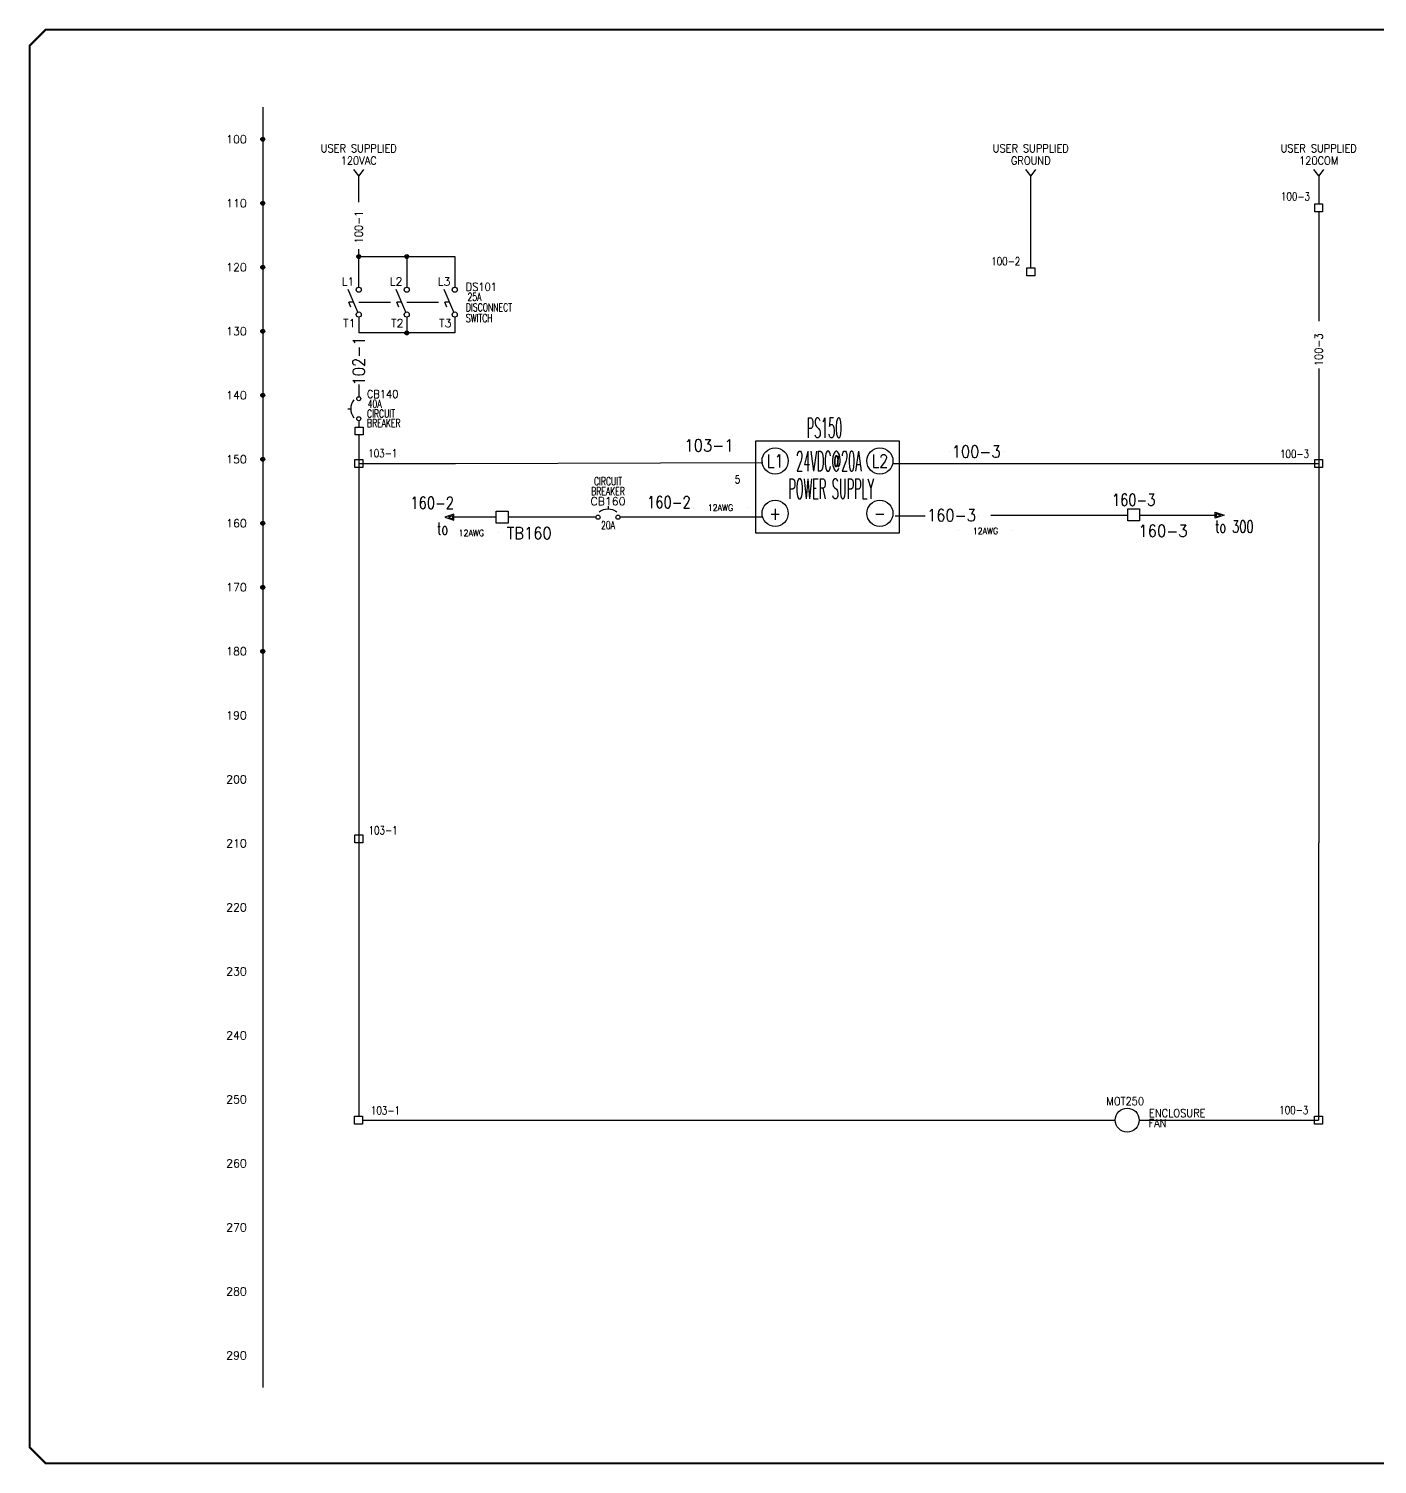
# Model space of a CAD drawing. Header units: inches. Extents: x 0 to 33.5, y 0 to 22.4.
# Drawn here: x 0.02 to 21.09, y 0.02 to 22.44 of the extents above; entities that cross this region are included whole.
import ezdxf
from ezdxf.enums import TextEntityAlignment as Align

# ---------------------------------------------------------------- set-up
doc = ezdxf.new("R2010")
doc.units = ezdxf.units.IN
doc.header["$MEASUREMENT"] = 0
doc.linetypes.add('HIDDEN2', pattern=[0.1875, 0.125, -0.0625])
for name, color, linetype in [('DESC', 150, 'Continuous'), ('LINK', 9, 'Continuous'), ('MISC', 7, 'Continuous'), ('SYMS', 7, 'Continuous'), ('TAGS', 150, 'Continuous'), ('TERMS', 123, 'Continuous'), ('TITLE', 7, 'Continuous'), ('WIRENO', 72, 'Continuous'), ('WIREREF', 52, 'Continuous'), ('WIRES', 7, 'Continuous'), ('XREF', 7, 'Continuous')]:
    doc.layers.add(name, color=color, linetype=linetype)
doc.styles.add('ITALIC', font='ITALIC')
doc.styles.add('SIMPLEX', font='SIMPLEX')
doc.styles.add('WD', font='romans.shx')

# ---------------------------------------------------------------- blocks, each defined once
blk = doc.blocks.new('NO_NUM_acade_title')
at = {"layer": 'TITLE', "const_width": 0.0312}
blk.add_lwpolyline([(30.594, 0.281), (30.594, 22.177), (30.344, 22.427), (0.281, 22.427), (0.031, 22.177), (0.031, 0.281), (0.281, 0.031), (30.344, 0.031)], close=True, dxfattribs=at)
at = {"layer": 'TITLE', "color": 1, "style": 'ITALIC'}
for tag, height, p in [('TITLE#1', 0.125, (32.156, 3.406)), ('TITLE#2', 0.125, (32.156, 3.204)), ('TITLE#3', 0.125, (32.156, 3.001)), ('TITLE#4', 0.125, (32.156, 2.799)), ('DWG#', 0.2, (32.156, 0.826))]:
    blk.add_attdef(tag, text='', height=height, dxfattribs=at).set_placement(p, align=Align.CENTER)
at = {"layer": 'TITLE', "color": 1, "style": 'SIMPLEX'}
blk.add_attdef('CAD#', (30.826, 1.958), '', height=0.0938, rotation=90, dxfattribs=at)
at = {"layer": 'TITLE', "color": 1}
for tag, p, height, style in [('ENGINEER', (31.237, 1.958), 0.0938, 'ITALIC'), ('CHKDBY', (32.424, 1.958), 0.0938, 'ITALIC'), ('JOB#', (31.464, 1.644), 0.0938, 'SIMPLEX'), ('DRAWNBY', (32.494, 1.644), 0.0938, 'ITALIC'), ('SCALE', (31.353, 1.344), 0.0938, 'SIMPLEX'), ('DATE', (32.408, 1.344), 0.0938, 'SIMPLEX'), ('SHTS', (32.532, 0.25), 0.2, 'ITALIC')]:
    blk.add_attdef(tag, p, '', height=height, dxfattribs=dict(at, style=style))
at = {"layer": 'TITLE', "color": 1, "style": 'ITALIC'}
blk.add_attdef('SH#', text='', height=0.2, dxfattribs=at).set_placement((31.881, 0.25), align=Align.RIGHT)
at = {"layer": 'TITLE', "color": 7, "flags": 9}
blk.add_attdef('WD_TB', (31.219, 0.031), '', height=0.125, dxfattribs=at)
blk = doc.blocks.new('WD_MLRH')
at = {"style": 'WD'}
blk.add_attdef('RUNGFIRST', text='', height=0.125, dxfattribs=at).set_placement((-0.25, 0), align=Align.MIDDLE_RIGHT)
at = {"style": 'WD', "flags": 1}
for tag, p in [('RUNGHORV', (-0.25, -0.127)), ('RUNGDIST', (-0.25, -0.2)), ('RUNGCNT', (-0.25, -0.237)), ('RUNGINC', (-0.25, -0.163)), ('WIRE-START', (-0.25, -0.356)), ('WIRE-GSUF', (-0.25, -0.396)), ('PH3SPACE', (-0.25, -0.437)), ('WIREMODE', (-0.25, -0.281)), ('WIREFMT', (-0.25, -0.321))]:
    blk.add_attdef(tag, text='', height=0.025, dxfattribs=at).set_placement(p, align=Align.RIGHT)
blk = doc.blocks.new('WDDOT')
for radius in [0.03, 0.0187, 0.00929]:
    blk.add_circle((0, 0), radius)
blk = doc.blocks.new('VDS11')
for p, q in [((-0.016, -0.157), (-0.163, 0.195)), ((-0.081, 0), (-0.156, 0)), ((-0.124, -0.078), (-0.156, 0))]:
    blk.add_line(p, q)
for centre in [(0, 0.194), (0, -0.194)]:
    blk.add_circle(centre, 0.0403)
at = {"style": 'WD'}
for tag, p, width in [('INST', (0.273, 0.424), 0.7), ('LOC', (0.273, 0.254), 0.7), ('TAG1', (0.159, 0.08), 0.9), ('XREF', (0.161, -0.081), 0.7), ('DESC1', (0.161, -0.24), 0.7), ('DESC2', (0.161, -0.409), 0.7)]:
    blk.add_attdef(tag, p, '', height=0.125, dxfattribs=dict(at, width=width))
at = {"linetype": 'Continuous', "style": 'WD'}
for tag, height, flags, p in [('TERM01', 0.125, 8, (-0.069, 0.258)), ('MFG', 0.0125, 9, (-0.1, -0.11)), ('CAT', 0.0125, 9, (-0.1, -0.091))]:
    blk.add_attdef(tag, text='', height=height, dxfattribs=dict(at, flags=flags)).set_placement(p, align=Align.RIGHT)
at = {"color": 7, "style": 'WD', "flags": 1}
for tag, p in [('X2TERM01', (0, 0.234)), ('X8TERM02', (0, -0.234))]:
    blk.add_attdef(tag, p, '', height=0.0125, dxfattribs=at)
at = {"style": 'WD', "width": 0.7}
blk.add_attdef('RATING1', text='', height=0.125, dxfattribs=at).set_placement((-0.195, 0.039), align=Align.RIGHT)
at = {"color": 7, "style": 'WD'}
for tag, p in [('X4LINK', (-0.254, 0)), ('X1LINK', (0, 0))]:
    blk.add_attdef(tag, p, '', height=0.0125, dxfattribs=at)
at = {"linetype": 'Continuous', "style": 'WD', "flags": 9}
blk.add_attdef('ASSYCODE', text='', height=0.0125, dxfattribs=at).set_placement((-0.115, -0.137), align=Align.CENTER)
at = {"style": 'WD', "flags": 9}
blk.add_attdef('FAMILY', text='', height=0.0125, dxfattribs=at).set_placement((-0.1, -0.046), align=Align.RIGHT)
at = {"linetype": 'Continuous', "style": 'WD', "flags": 8}
blk.add_attdef('TERM02', text='', height=0.125, dxfattribs=at).set_placement((-0.051, -0.267), align=Align.TOP_RIGHT)
blk = doc.blocks.new('VDS21')
for p, q in [((-0.016, -0.157), (-0.163, 0.195)), ((-0.081, 0), (-0.156, 0)), ((-0.124, -0.078), (-0.156, 0))]:
    blk.add_line(p, q)
for centre in [(0, 0.194), (0, -0.194)]:
    blk.add_circle(centre, 0.0403)
at = {"style": 'WD'}
for tag, p, width in [('INST', (0.159, 0.406), 0.7), ('LOC', (0.159, 0.237), 0.7), ('TAG2', (0.159, 0.08), 0.9), ('XREF', (0.161, -0.081), 0.7), ('DESC1', (0.161, -0.265), 0.7), ('DESC2', (0.161, -0.421), 0.7)]:
    blk.add_attdef(tag, p, '', height=0.125, dxfattribs=dict(at, width=width))
at = {"linetype": 'Continuous', "style": 'WD', "flags": 8}
blk.add_attdef('TERM01', text='', height=0.125, dxfattribs=at).set_placement((-0.069, 0.258), align=Align.RIGHT)
at = {"color": 7, "style": 'WD', "flags": 1}
for tag, p in [('X2TERM01', (0, 0.234)), ('X8TERM02', (0, -0.234))]:
    blk.add_attdef(tag, p, '', height=0.0125, dxfattribs=at)
at = {"color": 7, "style": 'WD'}
for tag, p in [('X4LINK', (-0.254, 0)), ('X1LINK', (0, 0))]:
    blk.add_attdef(tag, p, '', height=0.0125, dxfattribs=at)
at = {"style": 'WD', "flags": 9}
blk.add_attdef('FAMILY', text='', height=0.0125, dxfattribs=at).set_placement((-0.1, -0.046), align=Align.RIGHT)
at = {"linetype": 'Continuous', "style": 'WD', "flags": 8}
blk.add_attdef('TERM02', text='', height=0.125, dxfattribs=at).set_placement((-0.051, -0.267), align=Align.TOP_RIGHT)
blk = doc.blocks.new('VCB1')
at = {"linetype": 'HIDDEN2'}
blk.add_line((-0.171, 0), (-0.125, 0), dxfattribs=at)
for centre in [(0, 0.156), (0, -0.156)]:
    blk.add_circle(centre, 0.0312)
blk.add_arc((0.109, 0), 0.234, 143.1301, 216.8699)
at = {"style": 'WD'}
for tag, p, width in [('INST', (0.219, 0.388), 0.7), ('LOC', (0.219, 0.219), 0.7), ('TAG1', (0.127, 0.064), 0.9), ('XREF', (0.129, -0.09), 0.7), ('DESC1', (0.129, -0.242), 0.7), ('DESC2', (0.129, -0.389), 0.7)]:
    blk.add_attdef(tag, p, '', height=0.125, dxfattribs=dict(at, width=width))
at = {"linetype": 'Continuous', "style": 'WD'}
for tag, height, flags, p in [('TERM01', 0.125, 8, (-0.055, 0.207)), ('MFG', 0.01, 9, (-0.142, -0.088)), ('CAT', 0.01, 9, (-0.142, -0.073))]:
    blk.add_attdef(tag, text='', height=height, dxfattribs=dict(at, flags=flags)).set_placement(p, align=Align.RIGHT)
at = {"style": 'WD', "width": 0.7}
blk.add_attdef('RATING1', text='', height=0.125, dxfattribs=at).set_placement((-0.188, 0.062), align=Align.RIGHT)
at = {"color": 7, "style": 'WD'}
for tag, p in [('X4LINK', (-0.25, 0)), ('X1LINK', (0, 0))]:
    blk.add_attdef(tag, p, '', height=0.01, dxfattribs=at)
at = {"color": 7, "style": 'WD', "flags": 1}
for tag, p in [('X2TERM01', (0, 0.188)), ('X8TERM02', (0, -0.188))]:
    blk.add_attdef(tag, p, '', height=0.01, dxfattribs=at)
at = {"linetype": 'Continuous', "style": 'WD', "flags": 8}
blk.add_attdef('TERM02', text='', height=0.125, dxfattribs=at).set_placement((-0.041, -0.213), align=Align.TOP_RIGHT)
at = {"linetype": 'Continuous', "style": 'WD', "flags": 9}
blk.add_attdef('ASSYCODE', text='', height=0.01, dxfattribs=at).set_placement((-0.153, -0.106), align=Align.CENTER)
at = {"style": 'WD', "flags": 9}
blk.add_attdef('FAMILY', text='', height=0.01, dxfattribs=at).set_placement((-0.142, -0.036), align=Align.RIGHT)
blk = doc.blocks.new('HA1X2Y')
for p, q in [((0, 0), (-0.075, 0.1)), ((0.075, 0.1), (0, 0))]:
    blk.add_line(p, q)
at = {"style": 'WD', "width": 0.9}
blk.add_attdef('DESC1', text='', height=0.125, dxfattribs=at).set_placement((0, 0.3656), align=Align.CENTER)
blk.add_attdef('DESC2', text='', height=0.125, dxfattribs=at).set_placement((0, 0.3), align=Align.TOP_CENTER)
at = {"style": 'WD', "flags": 1}
blk.add_attdef('X8TERM01', (0, 0), '', height=0.01, dxfattribs=at)
blk = doc.blocks.new('HMO12')
blk.add_circle((0, 0), 0.188)
at = {"style": 'WD'}
for tag, width, p in [('INST', 0.7, (-0.026, 0.559)), ('LOC', 0.7, (-0.026, 0.39)), ('TAG1', 0.9, (-0.031, 0.234)), ('RATING1', 0.8, (0, 0))]:
    blk.add_attdef(tag, text='', height=0.125, dxfattribs=dict(at, width=width)).set_placement(p, align=Align.CENTER)
at = {"style": 'WD', "flags": 1}
for tag, p in [('X4TERM01', (-0.188, 0)), ('X1TERM02', (0.188, 0)), ('X0TERM03', (0.133, -0.133))]:
    blk.add_attdef(tag, p, '', height=0.01, dxfattribs=at)
at = {"linetype": 'Continuous', "style": 'WD', "flags": 9}
blk.add_attdef('ASSYCODE', text='', height=0.01, dxfattribs=at).set_placement((0, 0.125), align=Align.CENTER)
at = {"style": 'WD', "flags": 9}
blk.add_attdef('FAMILY', text='', height=0.01, dxfattribs=at).set_placement((-0.005, 0.17), align=Align.CENTER)
at = {"linetype": 'Continuous', "style": 'WD', "flags": 1}
for tag, p in [('MFG', (0, 0.14)), ('CAT', (0, 0.159))]:
    blk.add_attdef(tag, text='', height=0.01, dxfattribs=at).set_placement(p, align=Align.MIDDLE)
at = {"style": 'WD'}
for tag, p, width in [('DESC1', (1.126, 0.046), 0.9), ('DESC2', (1.126, -0.11), 0.9), ('DESC3', (1.126, -0.266), 0.9), ('RATING3', (1.125, -0.423), 0.8), ('WDTAGALT', (1.125, -0.75), 0.7), ('RATING4', (1.125, -0.579), 0.8)]:
    blk.add_attdef(tag, p, '', height=0.125, dxfattribs=dict(at, width=width))
at = {"linetype": 'Continuous', "style": 'WD'}
blk.add_attdef('TERM01', text='', height=0.125, dxfattribs=at).set_placement((-0.231, -0.035), align=Align.TOP_RIGHT)
at = {"style": 'WD', "width": 0.8}
blk.add_attdef('RATING2', text='', height=0.125, dxfattribs=at).set_placement((0.001, -0.016), align=Align.TOP_CENTER)
at = {"linetype": 'Continuous', "style": 'WD'}
for tag, p in [('TERM03', (0.062, -0.219)), ('TERM02', (0.231, -0.035))]:
    blk.add_attdef(tag, text='', height=0.125, dxfattribs=at).set_placement(p, align=Align.TOP_LEFT)
blk = doc.blocks.new('WD_WNV1')
at = {"style": 'WD', "width": 0.9}
blk.add_attdef('WIRENO', text='', height=0.125, rotation=90, dxfattribs=at).set_placement((0, 0), align=Align.MIDDLE_CENTER)
at = {"color": 7, "style": 'WD'}
for tag, p in [('X2_TINY_DOT_DONT_REMOVE', (0, 0.062)), ('X8_TINY_DOT_DONT_REMOVE', (0, -0.062))]:
    blk.add_attdef(tag, p, '', height=0.0001, dxfattribs=at)
at = {"style": 'WD', "flags": 1}
for tag, p in [('X2TERM01', (0, 0.062)), ('X8TERM01', (0, -0.062))]:
    blk.add_attdef(tag, p, '', height=0.01, dxfattribs=at)
for tag, p in [('W01USER', (0.096, 0.077)), ('W02USER', (0.096, 0.069)), ('W03USER', (0.096, 0.062)), ('W04USER', (0.096, 0.054)), ('W05USER', (0.096, 0.046)), ('W06USER', (0.096, 0.038)), ('W07USER', (0.096, 0.03)), ('W08USER', (0.096, 0.023)), ('W09USER', (0.096, 0.015)), ('W10USER', (0.096, 0.007))]:
    blk.add_attdef(tag, text='', height=0.005, dxfattribs=at).set_placement(p, align=Align.CENTER)
blk = doc.blocks.new('HT0W01')
for p, q in [((-0.062, 0.062), (0.062, 0.062)), ((-0.062, -0.062), (-0.062, 0.062)), ((0.062, 0.062), (0.062, -0.062)), ((0.062, -0.062), (-0.062, -0.062))]:
    blk.add_line(p, q)
at = {"style": 'WD', "width": 0.7}
for tag, p in [('INST', (0.062, 0.42)), ('LOC', (0.062, 0.25))]:
    blk.add_attdef(tag, p, '', height=0.125, dxfattribs=at)
at = {"linetype": 'Continuous', "style": 'WD', "width": 0.8, "flags": 8}
blk.add_attdef('WIRENO', text='', height=0.125, dxfattribs=at).set_placement((0, 0.094), align=Align.CENTER)
at = {"style": 'WD', "flags": 1}
for tag, p, height in [('X4TERM01', (-0.062, 0), 0.01), ('X4TERMDESC01', (-0.055, -0.023), 0.025), ('X2TERMDESC01', (-0.006, 0.029), 0.025), ('X2TERM01', (0, 0.062), 0.01), ('X1TERMDESC01', (0.039, 0.007), 0.025), ('X1TERM01', (0.062, 0), 0.01), ('X8TERM01', (0, -0.062), 0.01), ('X8TERMDESC01', (0, -0.054), 0.025)]:
    blk.add_attdef(tag, p, '', height=height, dxfattribs=at)
at = {"linetype": 'Continuous', "style": 'WD'}
for tag, p, height, width, flags in [('TAGSTRIP', (0.05, -0.229), 0.125, 0.9, 8), ('CAT', (0.213, -0.406), 0.109, 0.8, 1)]:
    blk.add_attdef(tag, p, '', height=height, dxfattribs=dict(at, width=width, flags=flags))
at = {"linetype": 'Continuous', "style": 'WD', "width": 0.8, "flags": 1}
blk.add_attdef('MFG', text='', height=0.109, dxfattribs=at).set_placement((0.088, -0.406), align=Align.RIGHT)
at = {"style": 'WD', "width": 0.7, "flags": 1}
blk.add_attdef('ASSYCODE', (0.062, -0.281), '', height=0.01, dxfattribs=at)
blk = doc.blocks.new('HDV1TF')
for p, q in [((0.3438, 0.0938), (-0.3438, 0.0938)), ((-0.3438, 0.0938), (-0.3438, -0.3438)), ((0.3438, -0.3438), (0.3438, 0.0938)), ((-0.3438, -0.3438), (0.3438, -0.3438))]:
    blk.add_line(p, q)
for centre in [(-0.25, 0), (0.25, 0), (-0.25, -0.25), (0.25, -0.25)]:
    blk.add_circle(centre, 0.0625)
at = {"style": 'WD'}
for tag, width, p in [('INST', 0.7, (0.0055, 0.497)), ('LOC', 0.7, (0.0055, 0.3274)), ('TAG1', 0.9, (0, 0.1711)), ('RATING2', 0.7, (0, -0.2187)), ('DESC1', 0.7, (0, -0.5432)), ('DESC2', 0.7, (0, -0.6995)), ('XREF', 0.7, (0, -0.8557))]:
    blk.add_attdef(tag, text='', height=0.125, dxfattribs=dict(at, width=width)).set_placement(p, align=Align.CENTER)
at = {"style": 'WD', "flags": 9}
blk.add_attdef('FAMILY', text='', height=0.01, dxfattribs=at).set_placement((-0.0053, 0.1386), align=Align.CENTER)
at = {"style": 'WD', "flags": 1}
for tag, p in [('X2TERM01', (-0.25, 0.0625)), ('X2TERM02', (0.25, 0.0625)), ('X4TERM01', (-0.3125, 0)), ('X1TERM02', (0.3125, 0)), ('X4TERM03', (-0.3125, -0.25)), ('X1TERM04', (0.3125, -0.25)), ('X8TERM03', (-0.25, -0.3125)), ('X8TERM04', (0.25, -0.3125))]:
    blk.add_attdef(tag, p, '', height=0.01, dxfattribs=at)
at = {"linetype": 'Continuous', "style": 'WD', "flags": 9}
blk.add_attdef('ASSYCODE', text='', height=0.01, dxfattribs=at).set_placement((0, 0.0781), align=Align.CENTER)
at = {"linetype": 'Continuous', "style": 'WD', "flags": 1}
for tag, p in [('MFG', (0, 0.1092)), ('CAT', (0, 0.1281))]:
    blk.add_attdef(tag, text='', height=0.01, dxfattribs=at).set_placement(p, align=Align.MIDDLE)
at = {"linetype": 'Continuous', "style": 'WD', "width": 0.8, "flags": 8}
for tag, p in [('TERM01', (-0.25, 0)), ('TERM02', (0.25, 0)), ('TERM03', (-0.25, -0.25)), ('TERM04', (0.25, -0.25))]:
    blk.add_attdef(tag, text='', height=0.0625, dxfattribs=at).set_placement(p, align=Align.MIDDLE)
at = {"style": 'WD', "width": 0.7}
blk.add_attdef('RATING1', text='', height=0.125, dxfattribs=at).set_placement((0, 0), align=Align.MIDDLE)
blk = doc.blocks.new('WD_WNH1')
at = {"style": 'WD', "width": 0.9}
blk.add_attdef('WIRENO', text='', height=0.125, dxfattribs=at).set_placement((0, 0), align=Align.MIDDLE_CENTER)
at = {"color": 250, "style": 'WD'}
for tag, p in [('X4_TINY_DOT_DONT_REMOVE', (-0.062, 0)), ('X1_TINY_DOT_DONT_REMOVE', (0.062, 0))]:
    blk.add_attdef(tag, p, '', height=0.0001, dxfattribs=at)
at = {"style": 'WD', "flags": 1}
for tag, p in [('X4TERM01', (-0.062, 0)), ('X1TERM01', (0.062, 0))]:
    blk.add_attdef(tag, p, '', height=0.01, dxfattribs=at)
for tag, p in [('W01USER', (0, 0.078)), ('W02USER', (0, 0.07)), ('W03USER', (0, 0.062)), ('W04USER', (0, 0.055)), ('W05USER', (0, 0.047)), ('W06USER', (0, 0.039)), ('W07USER', (0, 0.031)), ('W08USER', (0, 0.023)), ('W09USER', (0, 0.016)), ('W10USER', (0, 0.008))]:
    blk.add_attdef(tag, text='', height=0.005, dxfattribs=at).set_placement(p, align=Align.CENTER)
blk = doc.blocks.new('HA1S3')
for points in [[(0, 0), (0, 0.031), (-0.094, 0), (0, -0.031), (0, 0)], [(-0.011, -0.016), (-0.011, 0.016), (-0.058, 0), (-0.011, -0.016)]]:
    blk.add_lwpolyline(points)
at = {"style": 'WD', "width": 0.8, "flags": 8}
blk.add_attdef('WIRENO', text='', height=0.125, dxfattribs=at).set_placement((0, 0.087), align=Align.RIGHT)
at = {"style": 'WD', "flags": 1}
blk.add_attdef('SIGCODE', text='', height=0.01, dxfattribs=at).set_placement((-0.02, 0.047), align=Align.RIGHT)
blk.add_attdef('X1TERM01', (0, 0), '', height=0.01, dxfattribs=at)
at = {"style": 'WD', "width": 0.7}
for tag, p in [('XREF', (0, -0.181)), ('DESC1', (0, -0.356))]:
    blk.add_attdef(tag, text='', height=0.125, dxfattribs=at).set_placement(p, align=Align.RIGHT)
blk = doc.blocks.new('HA1S1')
for points in [[(0, 0), (0, 0.031), (0.094, 0), (0, -0.031), (0, 0)], [(0.011, 0.016), (0.011, -0.016), (0.058, 0), (0.011, 0.016)]]:
    blk.add_lwpolyline(points)
at = {"style": 'WD', "width": 0.8, "flags": 8}
blk.add_attdef('WIRENO', (0, 0.087), '', height=0.125, dxfattribs=at)
at = {"style": 'WD', "flags": 1}
for tag, p in [('SIGCODE', (-0.02, 0.047)), ('X4TERM01', (0, 0))]:
    blk.add_attdef(tag, p, '', height=0.01, dxfattribs=at)
at = {"style": 'WD', "width": 0.7}
for tag, p in [('XREF', (0, -0.181)), ('DESC1', (0, -0.356))]:
    blk.add_attdef(tag, p, '', height=0.125, dxfattribs=at)
blk = doc.blocks.new('HCB1')
blk.add_line((0, 0.173), (0, 0.126))
for centre in [(-0.155, 0), (0.155, 0)]:
    blk.add_circle(centre, 0.0322)
blk.add_arc((0, -0.109), 0.234, 53.1301, 126.8699)
at = {"style": 'WD', "width": 0.7}
for tag, p in [('INST', (0, 0.826)), ('LOC', (0, 0.656)), ('DESC1', (0, 0.5)), ('DESC2', (0, 0.344)), ('RATING1', (0, -0.188)), ('XREF', (0, -0.344))]:
    blk.add_attdef(tag, text='', height=0.125, dxfattribs=at).set_placement(p, align=Align.CENTER)
at = {"style": 'WD'}
blk.add_attdef('TAG1', text='', height=0.125, dxfattribs=at).set_placement((0, 0.188), align=Align.CENTER)
for tag, p in [('X2LINK', (0, 0.219)), ('X8LINK', (0, 0))]:
    blk.add_attdef(tag, p, '', height=0.01, dxfattribs=at)
for tag, p, flags in [('X4TERM01', (-0.188, 0), 1), ('X1TERM02', (0.188, 0), 1), ('FAMILY', (0.205, 0.152), 9)]:
    blk.add_attdef(tag, p, '', height=0.01, dxfattribs=dict(at, flags=flags))
at = {"linetype": 'Continuous', "style": 'WD', "flags": 9}
for tag, p in [('ASSYCODE', (0.219, 0.062)), ('MFG', (0.228, 0.089)), ('CAT', (0.23, 0.108))]:
    blk.add_attdef(tag, text='', height=0.01, dxfattribs=at).set_placement(p, align=Align.CENTER)
at = {"linetype": 'Continuous', "style": 'WD', "flags": 8}
blk.add_attdef('TERM01', text='', height=0.125, dxfattribs=at).set_placement((-0.25, -0.031), align=Align.TOP_RIGHT)
blk.add_attdef('TERM02', text='', height=0.125, dxfattribs=at).set_placement((0.25, -0.031), align=Align.TOP_LEFT)
blk = doc.blocks.new('WD_WNH')
at = {"linetype": 'Continuous', "style": 'WD', "width": 0.8}
blk.add_attdef('WIRENO', text='', height=0.125, dxfattribs=at).set_placement((0, 0.0625), align=Align.CENTER)

msp = doc.modelspace()

# ---------------------------------------------------------------- linework, layer by layer
msp.add_line((20.173, 20.145), (20.173, 19.708))
at = {"layer": 'LINK'}
for points in [[(5.173, 18.171), (5.669, 18.171)], [(5.923, 18.171), (6.419, 18.171)]]:
    msp.add_lwpolyline(points, dxfattribs=at)
at = {"layer": 'WIRES'}
for p, q in [((3.673, 21.216), (3.673, 1.216)), ((5.923, 18.883), (5.923, 18.406)), ((5.923, 17.937), (5.923, 17.69))]:
    msp.add_line(p, q, dxfattribs=at)
at = {"layer": 'WIRES', "color": 1}
for p, q in [((5.176, 19.732), (5.173, 20.145)), ((5.173, 18.406), (5.173, 19.001)), ((5.173, 18.883), (5.923, 18.883)), ((5.923, 18.883), (6.673, 18.883)), ((6.673, 18.883), (6.673, 18.406)), ((5.173, 17.937), (5.173, 17.69)), ((6.673, 17.937), (6.673, 17.69)), ((5.923, 17.69), (5.173, 17.69)), ((6.673, 17.69), (5.923, 17.69)), ((5.173, 16.884), (5.173, 16.69)), ((5.175, 16.318), (5.175, 16.222)), ((5.173, 16.096), (5.173, 14.583)), ((5.173, 15.652), (6.683, 15.652)), ((6.683, 15.652), (11.486, 15.667)), ((5.173, 14.645), (5.173, 9.716)), ((5.173, 9.726), (5.172, 5.455)), ((5.234, 5.392), (16.994, 5.392))]:
    msp.add_line(p, q, dxfattribs=at)
at = {"layer": 'WIRES', "color": 3}
msp.add_line((15.674, 18.708), (15.674, 20.145), dxfattribs=at)
at = {"layer": 'WIRES', "color": 8}
for p, q in [((20.173, 19.583), (20.173, 17.872)), ((20.173, 17.136), (20.173, 14.583)), ((13.527, 15.651), (20.173, 15.652)), ((20.175, 14.617), (20.173, 9.724)), ((20.173, 5.392), (20.173, 9.724)), ((17.369, 5.392), (20.171, 5.392))]:
    msp.add_line(p, q, dxfattribs=at)
at = {"layer": 'WIRES', "color": 5}
for p, q in [((7.319, 14.811), (6.661, 14.811)), ((8.378, 14.811), (7.506, 14.811)), ((8.881, 14.811), (8.378, 14.811)), ((11.483, 14.811), (9.256, 14.811)), ((13.556, 14.835), (14.025, 14.835)), ((15.05, 14.842), (15.881, 14.842)), ((15.881, 14.842), (17.189, 14.842)), ((17.376, 14.842), (18.554, 14.842))]:
    msp.add_line(p, q, dxfattribs=at)

# ---------------------------------------------------------------- block references
msp.add_blockref('NO_NUM_acade_title', (0, 0))
msp.add_blockref('WD_MLRH', (3.673, 20.716)).add_auto_attribs({'RUNGFIRST': '100'})
at = {"layer": 'SYMS'}
for name, p in [('WDDOT', (3.673, 20.716)), ('WDDOT', (3.673, 19.716)), ('WDDOT', (5.173, 18.883)), ('WDDOT', (5.923, 18.883)), ('WDDOT', (3.673, 18.716)), ('WDDOT', (3.673, 17.716)), ('WDDOT', (5.923, 17.69)), ('WDDOT', (3.673, 16.716)), ('HT0W01', (5.179, 16.158)), ('WDDOT', (3.673, 15.716)), ('WDDOT', (3.673, 14.716)), ('WDDOT', (3.673, 13.716)), ('WDDOT', (3.673, 12.716))]:
    msp.add_blockref(name, p, dxfattribs=at)
at = {"layer": 'SYMS', "color": 35}
ref = msp.add_blockref('HA1X2Y', (5.173, 20.145), dxfattribs=at)
ref.add_attrib('DESC1', 'USER SUPPLIED', dxfattribs={"layer": 'DESC', "height": 0.125, "style": 'WD', "width": 0.9}).set_placement((5.173, 20.511), align=Align.CENTER)
ref.add_attrib('DESC2', '120VAC', dxfattribs={"layer": 'DESC', "height": 0.125, "style": 'WD', "width": 0.9}).set_placement((5.173, 20.445), align=Align.TOP_CENTER)
ref = msp.add_blockref('HA1X2Y', (15.674, 20.145), dxfattribs=at)
ref.add_attrib('DESC1', 'USER SUPPLIED', dxfattribs={"layer": 'DESC', "height": 0.125, "style": 'WD', "width": 0.9}).set_placement((15.674, 20.511), align=Align.CENTER)
ref.add_attrib('DESC2', 'GROUND', dxfattribs={"layer": 'DESC', "height": 0.125, "style": 'WD', "width": 0.9}).set_placement((15.674, 20.445), align=Align.TOP_CENTER)
ref = msp.add_blockref('HA1X2Y', (20.173, 20.145), dxfattribs=at)
ref.add_attrib('DESC1', 'USER SUPPLIED', dxfattribs={"layer": 'DESC', "height": 0.125, "style": 'WD', "width": 0.9}).set_placement((20.173, 20.511), align=Align.CENTER)
ref.add_attrib('DESC2', '120COM', dxfattribs={"layer": 'DESC', "height": 0.125, "style": 'WD', "width": 0.9}).set_placement((20.173, 20.445), align=Align.TOP_CENTER)
at = {"layer": 'SYMS'}
ref = msp.add_blockref('VDS11', (5.173, 18.171), dxfattribs=at)
ref.add_attrib('RATING1', '25A', dxfattribs={"layer": 'MISC', "height": 0.125, "style": 'WD', "width": 0.7}).set_placement((7.091, 18.192), align=Align.RIGHT)
ref.add_attrib('TERM02', 'T1', dxfattribs={"layer": 'TERMS', "linetype": 'Continuous', "height": 0.125, "style": 'WD', "flags": 8}).set_placement((5.122, 17.905), align=Align.TOP_RIGHT)
ref.add_attrib('TERM01', 'L1', dxfattribs={"layer": 'TERMS', "linetype": 'Continuous', "height": 0.125, "style": 'WD', "flags": 8}).set_placement((5.105, 18.43), align=Align.RIGHT)
ref.add_attrib('TAG1', 'DS101', (6.845, 18.348), dxfattribs={"layer": 'TAGS', "height": 0.125, "style": 'WD', "width": 0.9})
ref.add_attrib('DESC1', 'DISCONNECT', (6.848, 18.027), dxfattribs={"layer": 'DESC', "height": 0.125, "style": 'WD', "width": 0.7})
ref.add_attrib('DESC2', 'SWITCH', (6.848, 17.859), dxfattribs={"layer": 'DESC', "height": 0.125, "style": 'WD', "width": 0.7})
ref = msp.add_blockref('VDS21', (5.923, 18.171), dxfattribs=at)
ref.add_attrib('TERM02', 'T2', dxfattribs={"layer": 'TERMS', "linetype": 'Continuous', "height": 0.125, "style": 'WD', "flags": 8}).set_placement((5.872, 17.905), align=Align.TOP_RIGHT)
ref.add_attrib('TERM01', 'L2', dxfattribs={"layer": 'TERMS', "linetype": 'Continuous', "height": 0.125, "style": 'WD', "flags": 8}).set_placement((5.855, 18.43), align=Align.RIGHT)
ref = msp.add_blockref('VDS21', (6.673, 18.171), dxfattribs=at)
ref.add_attrib('TERM02', 'T3', dxfattribs={"layer": 'TERMS', "linetype": 'Continuous', "height": 0.125, "style": 'WD', "flags": 8}).set_placement((6.622, 17.905), align=Align.TOP_RIGHT)
ref.add_attrib('TERM01', 'L3', dxfattribs={"layer": 'TERMS', "linetype": 'Continuous', "height": 0.125, "style": 'WD', "flags": 8}).set_placement((6.605, 18.43), align=Align.RIGHT)
ref = msp.add_blockref('VCB1', (5.173, 16.506), dxfattribs=at)
ref.add_attrib('TAG1', 'CB140', (5.3, 16.673), dxfattribs={"layer": 'TAGS', "height": 0.125, "style": 'WD', "width": 0.9})
ref.add_attrib('DESC1', 'CIRCUIT', (5.302, 16.367), dxfattribs={"layer": 'DESC', "height": 0.125, "style": 'WD', "width": 0.7})
ref.add_attrib('DESC2', 'BREAKER', (5.302, 16.219), dxfattribs={"layer": 'DESC', "height": 0.125, "style": 'WD', "width": 0.7})
ref.add_attrib('RATING1', '40A', dxfattribs={"layer": 'MISC', "height": 0.125, "style": 'WD', "width": 0.7}).set_placement((5.53, 16.519), align=Align.RIGHT)
ref = msp.add_blockref('HDV1TF', (12.498, 15.69), dxfattribs=dict(at, xscale=3.273235614891217, yscale=3.273235614891217, zscale=3.273235614891217))
ref.add_attrib('TAG1', 'PS150', dxfattribs={"layer": 'TAGS', "height": 0.3125, "style": 'WD', "width": 0.4125}).set_placement((12.45, 16.05), align=Align.CENTER)
ref.add_attrib('TERM01', 'L1', dxfattribs={"layer": 'TERMS', "linetype": 'Continuous', "height": 0.2046, "style": 'WD', "width": 0.8, "flags": 8}).set_placement((11.68, 15.69), align=Align.MIDDLE)
ref.add_attrib('TERM02', 'L2', dxfattribs={"layer": 'TERMS', "linetype": 'Continuous', "height": 0.2046, "style": 'WD', "width": 0.8, "flags": 8}).set_placement((13.317, 15.69), align=Align.MIDDLE)
ref.add_attrib('TERM04', '-', dxfattribs={"layer": 'TERMS', "linetype": 'Continuous', "height": 0.205, "style": 'WD', "width": 0.8, "flags": 8}).set_placement((13.317, 14.871), align=Align.MIDDLE)
ref.add_attrib('DESC2', 'POWER SUPPLY', dxfattribs={"layer": 'DESC', "height": 0.3125, "style": 'WD', "width": 0.4125}).set_placement((12.555, 15.099), align=Align.CENTER)
ref.add_attrib('DESC1', '24VDC@20A', dxfattribs={"layer": 'DESC', "height": 0.3125, "style": 'WD', "width": 0.4125}).set_placement((12.52, 15.531), align=Align.CENTER)
ref.add_attrib('TERM03', '+', dxfattribs={"layer": 'TERMS', "linetype": 'Continuous', "height": 0.205, "style": 'WD', "width": 0.8, "flags": 8}).set_placement((11.68, 14.871), align=Align.MIDDLE)
ref = msp.add_blockref('HT0W01', (5.173, 15.652), dxfattribs=at)
ref.add_attrib('WIRENO', '103-1', dxfattribs={"layer": 'WIREREF', "linetype": 'Continuous', "height": 0.125, "style": 'WD', "width": 0.8, "flags": 8}).set_placement((5.548, 15.748), align=Align.CENTER)
at = {"layer": 'SYMS', "color": 5}
ref = msp.add_blockref('HA1S3', (6.661, 14.811), dxfattribs=dict(at, xscale=1.5, yscale=1.5, zscale=1.5))
ref.add_attrib('XREF', 'to ', dxfattribs={"layer": 'XREF', "height": 0.1875, "style": 'WD', "width": 0.7}).set_placement((6.661, 14.539), align=Align.RIGHT)
ref.add_attrib('WIRENO', '160-2', dxfattribs={"layer": 'WIREREF', "height": 0.1875, "style": 'WD', "width": 0.8, "flags": 8}).set_placement((6.661, 14.942), align=Align.RIGHT)
ref = msp.add_blockref('HT0W01', (7.413, 14.811), dxfattribs=dict(at, xscale=1.5, yscale=1.5, zscale=1.5))
ref.add_attrib('TAGSTRIP', 'TB160', (7.487, 14.468), dxfattribs={"layer": 'TAGS', "linetype": 'Continuous', "height": 0.1875, "style": 'WD', "width": 0.9, "flags": 8})
ref.add_attrib('WIRENO', '160-2', dxfattribs={"layer": 'WIREREF', "linetype": 'Continuous', "height": 0.1875, "style": 'WD', "width": 0.8, "flags": 8}).set_placement((10.019, 14.952), align=Align.CENTER)
ref = msp.add_blockref('HT0W01', (17.282, 14.847), dxfattribs=dict(at, xscale=1.5, yscale=1.5, zscale=1.5))
ref.add_attrib('TAGSTRIP', '160-3', (17.357, 14.504), dxfattribs={"layer": 'TAGS', "linetype": 'Continuous', "height": 0.1875, "style": 'WD', "width": 0.9, "flags": 8})
ref.add_attrib('WIRENO', '160-3', dxfattribs={"layer": 'WIREREF', "linetype": 'Continuous', "height": 0.1875, "style": 'WD', "width": 0.8, "flags": 8}).set_placement((17.282, 14.988), align=Align.CENTER)
ref = msp.add_blockref('HA1S1', (18.555, 14.842), dxfattribs=dict(at, xscale=1.5, yscale=1.5, zscale=1.5))
ref.add_attrib('XREF', 'to 300', (18.555, 14.57), dxfattribs={"layer": 'XREF', "height": 0.1875, "style": 'WD', "width": 0.7})
at = {"layer": 'SYMS'}
ref = msp.add_blockref('HT0W01', (5.173, 9.786), dxfattribs=at)
ref.add_attrib('WIRENO', '103-1', dxfattribs={"layer": 'WIREREF', "linetype": 'Continuous', "height": 0.125, "style": 'WD', "width": 0.8, "flags": 8}).set_placement((5.553, 9.857), align=Align.CENTER)
ref = msp.add_blockref('HMO12', (17.181, 5.392), dxfattribs=at)
ref.add_attrib('TAG1', 'MOT250', dxfattribs={"layer": 'TAGS', "height": 0.125, "style": 'WD', "width": 0.9}).set_placement((17.15, 5.626), align=Align.CENTER)
ref.add_attrib('DESC2', 'FAN', (17.515, 5.282), dxfattribs={"layer": 'DESC', "height": 0.125, "style": 'WD', "width": 0.9})
ref.add_attrib('DESC1', 'ENCLOSURE', (17.522, 5.439), dxfattribs={"layer": 'DESC', "height": 0.125, "style": 'WD', "width": 0.9})
ref = msp.add_blockref('HT0W01', (5.171, 5.392), dxfattribs=at)
ref.add_attrib('WIRENO', '103-1', dxfattribs={"layer": 'WIREREF', "linetype": 'Continuous', "height": 0.125, "style": 'WD', "width": 0.8, "flags": 8}).set_placement((5.59, 5.481), align=Align.CENTER)
at = {"layer": 'WIRENO'}
ref = msp.add_blockref('WD_WNV1', (5.172, 19.344), dxfattribs=at)
ref.add_attrib('X2_TINY_DOT_DONT_REMOVE', '.', (5.172, 19.619), dxfattribs={"layer": 'MISC', "color": 7, "height": 0.0001, "style": 'WD'})
ref.add_attrib('X8_TINY_DOT_DONT_REMOVE', '.', (5.172, 19.069), dxfattribs={"layer": 'MISC', "color": 7, "height": 0.0001, "style": 'WD'})
ref.add_attrib('WIRENO', '100-1', dxfattribs={"height": 0.125, "rotation": 90, "style": 'WD', "width": 0.9}).set_placement((5.172, 19.344), align=Align.MIDDLE_CENTER)
ref = msp.add_blockref('WD_WNV1', (20.173, 17.427), dxfattribs=at)
ref.add_attrib('X2_TINY_DOT_DONT_REMOVE', '.', (20.173, 17.718), dxfattribs={"layer": 'MISC', "color": 7, "height": 0.0001, "style": 'WD'})
ref.add_attrib('X8_TINY_DOT_DONT_REMOVE', '.', (20.173, 17.136), dxfattribs={"layer": 'MISC', "color": 7, "height": 0.0001, "style": 'WD'})
ref.add_attrib('WIRENO', '100-3', dxfattribs={"height": 0.125, "rotation": 90, "style": 'WD', "width": 0.9}).set_placement((20.173, 17.427), align=Align.MIDDLE_CENTER)
ref = msp.add_blockref('WD_WNV1', (5.173, 17.252), dxfattribs=dict(at, xscale=1.5, yscale=1.5, zscale=1.5))
ref.add_attrib('X2_TINY_DOT_DONT_REMOVE', '.', (5.173, 17.649), dxfattribs={"layer": 'MISC', "color": 7, "height": 0.00015, "style": 'WD'})
ref.add_attrib('X8_TINY_DOT_DONT_REMOVE', '.', (5.173, 16.855), dxfattribs={"layer": 'MISC', "color": 7, "height": 0.00015, "style": 'WD'})
ref.add_attrib('WIRENO', '102-1', dxfattribs={"height": 0.1875, "rotation": 90, "style": 'WD', "width": 0.9}).set_placement((5.173, 17.252), align=Align.MIDDLE_CENTER)
at = {"layer": 'WIRENO', "color": 5}
ref = msp.add_blockref('WD_WNH1', (10.646, 15.934), dxfattribs=dict(at, xscale=1.5, yscale=1.5, zscale=1.5))
ref.add_attrib('X1_TINY_DOT_DONT_REMOVE', '.', (11.067, 15.934), dxfattribs={"layer": 'MISC', "color": 250, "height": 0.00015, "style": 'WD'})
ref.add_attrib('X4_TINY_DOT_DONT_REMOVE', '.', (10.225, 15.934), dxfattribs={"layer": 'MISC', "color": 250, "height": 0.00015, "style": 'WD'})
ref.add_attrib('WIRENO', '103-1', dxfattribs={"height": 0.1875, "style": 'WD', "width": 0.9}).set_placement((10.646, 15.934), align=Align.MIDDLE_CENTER)
ref = msp.add_blockref('WD_WNH1', (14.821, 15.836), dxfattribs=dict(at, xscale=1.5, yscale=1.5, zscale=1.5))
ref.add_attrib('X1_TINY_DOT_DONT_REMOVE', '.', (15.242, 15.836), dxfattribs={"layer": 'MISC', "color": 250, "height": 0.00015, "style": 'WD'})
ref.add_attrib('X4_TINY_DOT_DONT_REMOVE', '.', (14.4, 15.836), dxfattribs={"layer": 'MISC', "color": 250, "height": 0.00015, "style": 'WD'})
ref.add_attrib('WIRENO', '100-3', dxfattribs={"height": 0.1875, "style": 'WD', "width": 0.9}).set_placement((14.821, 15.836), align=Align.MIDDLE_CENTER)
at = {"layer": 'WIRENO'}
ref = msp.add_blockref('WD_WNH', (11.091, 15.277), dxfattribs=at)
ref.add_attrib('WIRENO', '5', dxfattribs={"linetype": 'Continuous', "height": 0.125, "style": 'WD', "width": 0.8}).set_placement((11.091, 15.34), align=Align.CENTER)
at = {"layer": 'WIRENO', "color": 5}
ref = msp.add_blockref('WD_WNH1', (10.825, 14.959), dxfattribs=dict(at, xscale=1.5, yscale=1.5, zscale=1.5))
ref.add_attrib('X1_TINY_DOT_DONT_REMOVE', '.', (11.25, 14.959), dxfattribs={"layer": 'MISC', "color": 250, "height": 0.00015, "style": 'WD'})
ref.add_attrib('X4_TINY_DOT_DONT_REMOVE', '.', (10.4, 14.959), dxfattribs={"layer": 'MISC', "color": 250, "height": 0.00015, "style": 'WD'})
ref.add_attrib('WIRENO', '12AWG', dxfattribs={"height": 0.1, "style": 'WD', "width": 0.9}).set_placement((10.825, 14.959), align=Align.MIDDLE_CENTER)
ref = msp.add_blockref('WD_WNH1', (14.435, 14.842), dxfattribs=dict(at, xscale=1.5, yscale=1.5, zscale=1.5))
ref.add_attrib('X1_TINY_DOT_DONT_REMOVE', '.', (14.86, 14.842), dxfattribs={"layer": 'MISC', "color": 250, "height": 0.00015, "style": 'WD'})
ref.add_attrib('X4_TINY_DOT_DONT_REMOVE', '.', (14.01, 14.842), dxfattribs={"layer": 'MISC', "color": 250, "height": 0.00015, "style": 'WD'})
ref.add_attrib('WIRENO', '160-3', dxfattribs={"height": 0.1875, "style": 'WD', "width": 0.9}).set_placement((14.435, 14.842), align=Align.MIDDLE_CENTER)
ref = msp.add_blockref('WD_WNH1', (6.932, 14.565), dxfattribs=dict(at, xscale=1.5, yscale=1.5, zscale=1.5))
ref.add_attrib('X1_TINY_DOT_DONT_REMOVE', '.', (7.357, 14.565), dxfattribs={"layer": 'MISC', "color": 250, "height": 0.00015, "style": 'WD'})
ref.add_attrib('X4_TINY_DOT_DONT_REMOVE', '.', (6.507, 14.565), dxfattribs={"layer": 'MISC', "color": 250, "height": 0.00015, "style": 'WD'})
ref.add_attrib('WIRENO', '12AWG', dxfattribs={"height": 0.1, "style": 'WD', "width": 0.9}).set_placement((6.932, 14.565), align=Align.MIDDLE_CENTER)
ref = msp.add_blockref('WD_WNH1', (14.966, 14.596), dxfattribs=dict(at, xscale=1.5, yscale=1.5, zscale=1.5))
ref.add_attrib('X1_TINY_DOT_DONT_REMOVE', '.', (15.391, 14.596), dxfattribs={"layer": 'MISC', "color": 250, "height": 0.00015, "style": 'WD'})
ref.add_attrib('X4_TINY_DOT_DONT_REMOVE', '.', (14.541, 14.596), dxfattribs={"layer": 'MISC', "color": 250, "height": 0.00015, "style": 'WD'})
ref.add_attrib('WIRENO', '12AWG', dxfattribs={"height": 0.1, "style": 'WD', "width": 0.9}).set_placement((14.966, 14.596), align=Align.MIDDLE_CENTER)
at = {"layer": 'WIRES', "color": 8}
ref = msp.add_blockref('HT0W01', (20.173, 19.645), dxfattribs=at)
ref.add_attrib('WIRENO', '100-3', dxfattribs={"layer": 'WIREREF', "linetype": 'Continuous', "height": 0.125, "style": 'WD', "width": 0.8, "flags": 8}).set_placement((19.811, 19.76), align=Align.CENTER)
ref = msp.add_blockref('HT0W01', (15.674, 18.645), dxfattribs=at)
ref.add_attrib('WIRENO', '100-2', dxfattribs={"layer": 'WIREREF', "linetype": 'Continuous', "height": 0.125, "style": 'WD', "width": 0.8, "flags": 8}).set_placement((15.283, 18.747), align=Align.CENTER)
ref = msp.add_blockref('HT0W01', (20.173, 15.652), dxfattribs=at)
ref.add_attrib('WIRENO', '100-3', dxfattribs={"layer": 'WIREREF', "linetype": 'Continuous', "height": 0.125, "style": 'WD', "width": 0.8, "flags": 8}).set_placement((19.796, 15.737), align=Align.CENTER)
at = {"layer": 'WIRES', "color": 5}
ref = msp.add_blockref('HCB1', (9.068, 14.811), dxfattribs=at)
ref.add_attrib('TAG1', 'CB160', dxfattribs={"layer": 'TAGS', "height": 0.125, "style": 'WD'}).set_placement((9.068, 14.998), align=Align.CENTER)
ref.add_attrib('DESC1', 'CIRCUIT', dxfattribs={"layer": 'DESC', "height": 0.125, "style": 'WD', "width": 0.7}).set_placement((9.068, 15.311), align=Align.CENTER)
ref.add_attrib('DESC2', 'BREAKER', dxfattribs={"layer": 'DESC', "height": 0.125, "style": 'WD', "width": 0.7}).set_placement((9.068, 15.155), align=Align.CENTER)
ref.add_attrib('RATING1', '20A', dxfattribs={"layer": 'MISC', "height": 0.125, "style": 'WD', "width": 0.7}).set_placement((9.068, 14.623), align=Align.CENTER)
at = {"layer": 'WIRES', "color": 8}
ref = msp.add_blockref('HT0W01', (20.171, 5.392), dxfattribs=at)
ref.add_attrib('WIRENO', '100-3', dxfattribs={"layer": 'WIREREF', "linetype": 'Continuous', "height": 0.125, "style": 'WD', "width": 0.8, "flags": 8}).set_placement((19.784, 5.487), align=Align.CENTER)

# ---------------------------------------------------------------- texts
at = {"style": 'WD'}
for s, p in [('110', (3.423, 19.716)), ('120', (3.423, 18.716)), ('130', (3.423, 17.716)), ('140', (3.423, 16.716)), ('150', (3.423, 15.716)), ('160', (3.423, 14.716)), ('170', (3.423, 13.716)), ('180', (3.423, 12.716)), ('190', (3.423, 11.716)), ('200', (3.423, 10.716)), ('210', (3.423, 9.716)), ('220', (3.423, 8.716)), ('230', (3.423, 7.716)), ('240', (3.423, 6.716)), ('250', (3.423, 5.716)), ('260', (3.423, 4.716)), ('270', (3.423, 3.716)), ('280', (3.423, 2.716)), ('290', (3.423, 1.716))]:
    msp.add_text(s, height=0.125, dxfattribs=at).set_placement(p, align=Align.MIDDLE_RIGHT)

doc.saveas('drawing.dxf')
